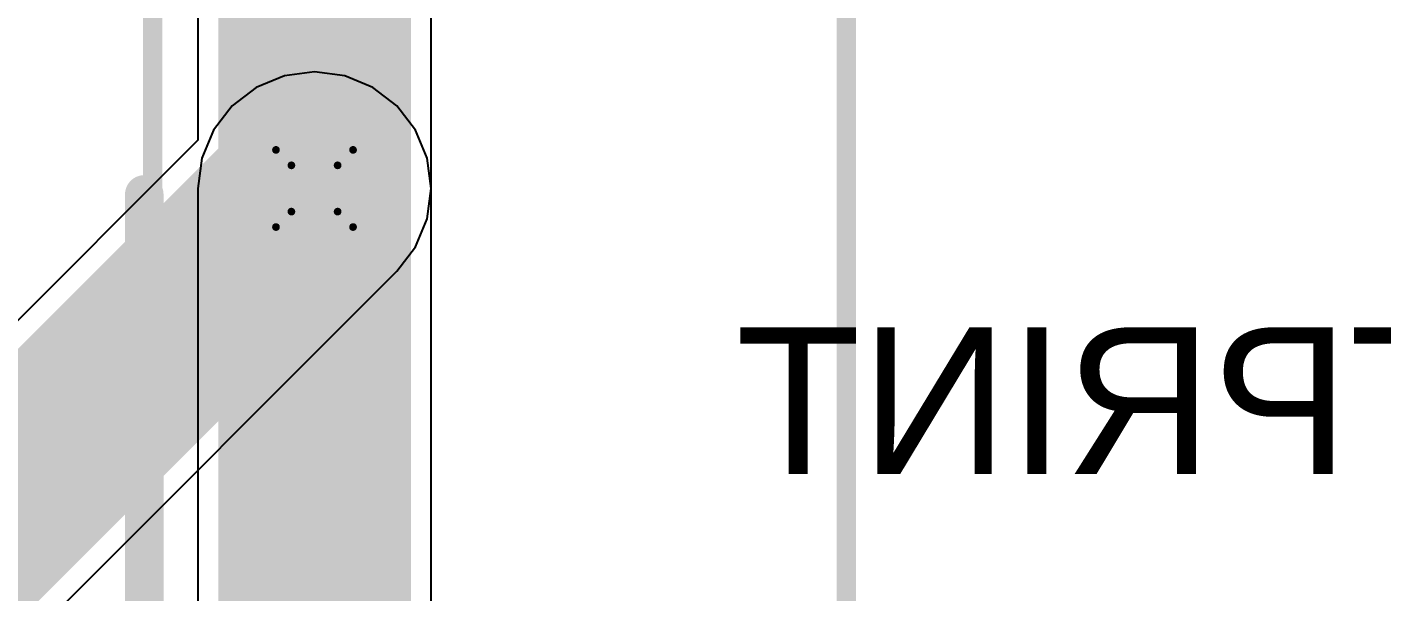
# Model space of a CAD drawing. Header units: inches. Extents: x -0.3 to 9.9, y -0.4 to 5.
# Drawn here: x 1.5114 to 1.863, y 1.1684 to 1.3148 of the extents above; entities that cross this region are included whole.
import ezdxf

# ---------------------------------------------------------------- set-up
doc = ezdxf.new("R2010")
doc.units = ezdxf.units.IN
doc.header["$MEASUREMENT"] = 0
for name, color, linetype in [('Bottom Layer', 5, 'Continuous'), ('Bottom Overlay', 54, 'Continuous'), ('Bottom Solder', 6, 'Continuous'), ('Dimension', 6, 'Continuous'), ('Drill Drawing', 1, 'Continuous'), ('Top Layer', 1, 'Continuous'), ('Top Overlay', 2, 'Continuous'), ('Top Solder', 216, 'Continuous'), ('Via Holes', 16, 'Continuous')]:
    doc.layers.add(name, color=color, linetype=linetype)
doc.styles.add('Arial', font='', dxfattribs={"height": 0.2})
doc.styles.get('Arial').set_extended_font_data('Arial')

# ---------------------------------------------------------------- blocks, each defined once
blk = doc.blocks.new('OLED_0_96________2C_12')
at = {"layer": 'Top Overlay'}
blk.add_lwpolyline([(-0.539, -1.036, 0.005, 0.005, 0), (-0.539, 0.062, 0.005, 0.005, 0)], format="xyseb", dxfattribs=at)
blk = doc.blocks.new('ZIO_101954_13')
at = {"layer": 'Top Overlay'}
blk.add_lwpolyline([(-0.719, -1.74, 0.005, 0.005, 0), (-0.719, 0.057, 0.005, 0.005, 0)], format="xyseb", dxfattribs=at)

msp = doc.modelspace()

# ---------------------------------------------------------------- hatches: boundary and pattern name
at = {"layer": 'Bottom Layer'}
h = msp.add_hatch(color=5, dxfattribs=at)
edge = h.paths.add_edge_path()
edge.add_arc((1.586, 1.273), 0.01181, 0, 360)
at = {"layer": 'Bottom Solder'}
h = msp.add_hatch(color=6, dxfattribs=at)
edge = h.paths.add_edge_path()
edge.add_arc((1.586, 1.273), 0.00591, 0, 360)
at = {"layer": 'Top Layer'}
h = msp.add_hatch(color=1, dxfattribs=at)
edge = h.paths.add_edge_path()
edge.add_arc((1.586, 1.273), 0.01181, 0, 360)
at = {"layer": 'Top Solder'}
h = msp.add_hatch(color=216, dxfattribs=at)
edge = h.paths.add_edge_path()
edge.add_arc((1.586, 1.273), 0.00591, 0, 360)
at = {"layer": 'Via Holes'}
h = msp.add_hatch(color=7, dxfattribs=at)
edge = h.paths.add_edge_path()
edge.add_arc((1.586, 1.273), 0.00591, 0, 360)

# ---------------------------------------------------------------- linework, layer by layer
at = {"layer": 'Bottom Layer'}
for p, q in [((1.61626, 1.273), (1.61626, 1.62877)), ((1.55574, 1.61624), (1.55574, 1.28553)), ((1.55574, 1.28553), (1.2666, 0.9964)), ((1.61523, 1.26517), (1.61626, 1.273)), ((1.61221, 1.25787), (1.61523, 1.26517)), ((1.6074, 1.2516), (1.61221, 1.25787)), ((1.31826, 0.96247), (1.6074, 1.2516)), ((1.6074, 1.2516), (1.6074, 1.2516))]:
    msp.add_line(p, q, dxfattribs=at)
for points in [[(1.586, 1.273, 0.05, 0.05, 0), (1.586, 1.62877, 0.05, 0.05, 0)], [(1.288, 0.975, 0.05, 0.05, 0), (1.586, 1.273, 0.05, 0.05, 0)]]:
    msp.add_lwpolyline(points, format="xyseb", dxfattribs=at)
msp.add_lwpolyline([(1.5735, 1.273, 0.025, 0.025, 1), (1.5985, 1.273, 0.025, 0.025, 1)], format="xyseb", close=True, dxfattribs=at)
msp.add_lwpolyline([(1.5735, 1.273, 0.025, 0.025, 1), (1.5985, 1.273, 0.025, 0.025, 1)], format="xyseb", close=True, dxfattribs=at)
at = {"layer": 'Dimension'}
msp.add_lwpolyline([(1.54182, 0.37295, 0.01, 0.01, 0), (1.54182, 1.27145, 0.01, 0.01, 0)], format="xyseb", dxfattribs=at)
msp.add_lwpolyline([(1.53932, 1.27145, 0.005, 0.005, 1), (1.54432, 1.27145, 0.005, 0.005, 1)], format="xyseb", close=True, dxfattribs=at)
at = {"layer": 'Drill Drawing'}
for points in [[(1.576, 1.283, 0.002, 0.002, 0), (1.596, 1.283, 0.002, 0.002, 0)], [(1.576, 1.263, 0.002, 0.002, 0), (1.576, 1.283, 0.002, 0.002, 0)], [(1.596, 1.263, 0.002, 0.002, 0), (1.596, 1.283, 0.002, 0.002, 0)], [(1.58, 1.279, 0.002, 0.002, 0), (1.592, 1.279, 0.002, 0.002, 0)], [(1.58, 1.267, 0.002, 0.002, 0), (1.58, 1.279, 0.002, 0.002, 0)], [(1.592, 1.267, 0.002, 0.002, 0), (1.592, 1.279, 0.002, 0.002, 0)], [(1.58, 1.267, 0.002, 0.002, 0), (1.592, 1.267, 0.002, 0.002, 0)], [(1.576, 1.263, 0.002, 0.002, 0), (1.596, 1.263, 0.002, 0.002, 0)]]:
    msp.add_lwpolyline(points, format="xyseb", dxfattribs=at)
for points in [[(1.5755, 1.283, 0.001, 0.001, 1), (1.5765, 1.283, 0.001, 0.001, 1)], [(1.5755, 1.283, 0.001, 0.001, 1), (1.5765, 1.283, 0.001, 0.001, 1)], [(1.5955, 1.283, 0.001, 0.001, 1), (1.5965, 1.283, 0.001, 0.001, 1)], [(1.5955, 1.283, 0.001, 0.001, 1), (1.5965, 1.283, 0.001, 0.001, 1)], [(1.5795, 1.279, 0.001, 0.001, 1), (1.5805, 1.279, 0.001, 0.001, 1)], [(1.5795, 1.279, 0.001, 0.001, 1), (1.5805, 1.279, 0.001, 0.001, 1)], [(1.5915, 1.279, 0.001, 0.001, 1), (1.5925, 1.279, 0.001, 0.001, 1)], [(1.5915, 1.279, 0.001, 0.001, 1), (1.5925, 1.279, 0.001, 0.001, 1)], [(1.5795, 1.267, 0.001, 0.001, 1), (1.5805, 1.267, 0.001, 0.001, 1)], [(1.5795, 1.267, 0.001, 0.001, 1), (1.5805, 1.267, 0.001, 0.001, 1)], [(1.5915, 1.267, 0.001, 0.001, 1), (1.5925, 1.267, 0.001, 0.001, 1)], [(1.5915, 1.267, 0.001, 0.001, 1), (1.5925, 1.267, 0.001, 0.001, 1)], [(1.5755, 1.263, 0.001, 0.001, 1), (1.5765, 1.263, 0.001, 0.001, 1)], [(1.5755, 1.263, 0.001, 0.001, 1), (1.5765, 1.263, 0.001, 0.001, 1)], [(1.5955, 1.263, 0.001, 0.001, 1), (1.5965, 1.263, 0.001, 0.001, 1)], [(1.5955, 1.263, 0.001, 0.001, 1), (1.5965, 1.263, 0.001, 0.001, 1)]]:
    msp.add_lwpolyline(points, format="xyseb", close=True, dxfattribs=at)
at = {"layer": 'Top Layer'}
for p, q in [((1.57817, 1.30223), (1.57087, 1.2992)), ((1.586, 1.30326), (1.57817, 1.30223)), ((1.59383, 1.30223), (1.586, 1.30326)), ((1.60113, 1.2992), (1.59383, 1.30223)), ((1.57087, 1.2992), (1.5646, 1.2944)), ((1.6074, 1.2944), (1.60113, 1.2992)), ((1.5646, 1.2944), (1.5598, 1.28813)), ((1.61221, 1.28813), (1.6074, 1.2944)), ((1.5598, 1.28813), (1.55677, 1.28083)), ((1.61523, 1.28083), (1.61221, 1.28813)), ((1.55677, 1.28083), (1.55574, 1.273)), ((1.61626, 1.273), (1.61523, 1.28083)), ((1.55574, 1.273), (1.55574, 0.53253)), ((1.61626, 0.52), (1.61626, 1.273))]:
    msp.add_line(p, q, dxfattribs=at)
msp.add_lwpolyline([(1.586, 0.52, 0.05, 0.05, 0), (1.586, 1.273, 0.05, 0.05, 0)], format="xyseb", dxfattribs=at)
msp.add_lwpolyline([(1.5735, 1.273, 0.025, 0.025, 1), (1.5985, 1.273, 0.025, 0.025, 1)], format="xyseb", close=True, dxfattribs=at)

# ---------------------------------------------------------------- block references
for name, p in [('ZIO_101954_13', (2.263, 2.113)), ('OLED_0_96________2C_12', (2.263, 1.996))]:
    msp.add_blockref(name, p)

# ---------------------------------------------------------------- texts
at = {"layer": 'Bottom Overlay', "style": 'Arial', "text_generation_flag": 2}
msp.add_text('ZERO CARBON FOOTPRINT', height=0.038, rotation=360, dxfattribs=at).set_placement((2.406, 1.199))

doc.saveas('drawing.dxf')
